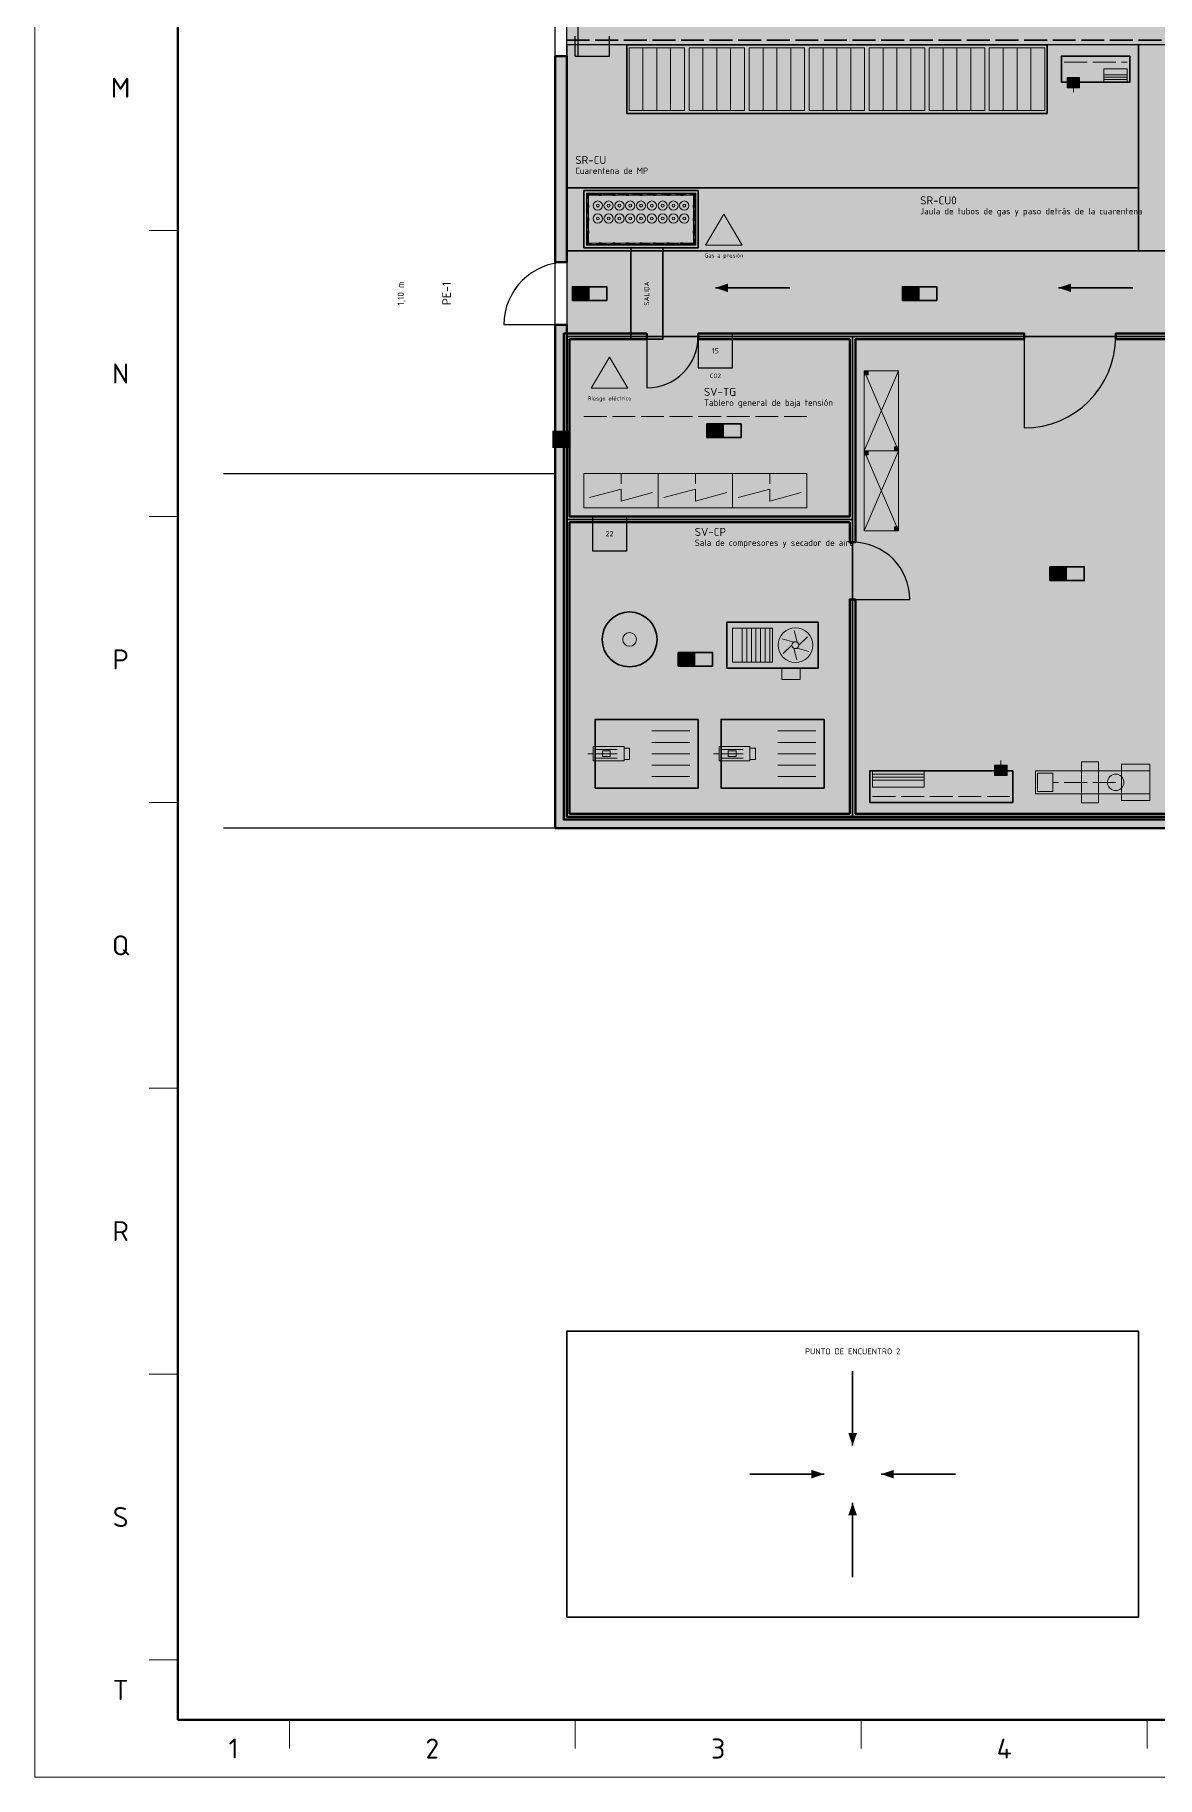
# Model space of a CAD drawing. Header units: millimetres. Extents: x 0 to 1189, y 0 to 841.
# Drawn here: x 0 to 196.2, y 0 to 304.8 of the extents above; entities that cross this region are included whole.
import ezdxf
from ezdxf.enums import TextEntityAlignment as Align

# ---------------------------------------------------------------- set-up
doc = ezdxf.new("R2010")
doc.units = ezdxf.units.MM
doc.linetypes.add('IRAM-E-TRAZOS', pattern=[5, 4, -1])
for name, color, linetype, lineweight in [('06-TEXTO', 7, 'CONTINUOUS', 25), ('07-RECUADRO', 7, 'CONTINUOUS', 70), ('08-FINA', 5, 'CONTINUOUS', 18), ('A-ABERTURA', 7, 'CONTINUOUS', 25), ('A-COLUMNA', 7, 'CONTINUOUS', 50), ('A-EQUIPO-FINO', 8, 'CONTINUOUS', 13), ('A-EQUIPO-OCULTO', 8, 'IRAM-E-TRAZOS', 13), ('A-EQUIPO-RELLENO', 9, 'CONTINUOUS', 13), ('A-EXTERIOR', 8, 'CONTINUOUS', 25), ('A-MURO', 7, 'CONTINUOUS', 50), ('A-RELLENO', 9, 'CONTINUOUS', 13), ('A-SECTOR', 1, 'CONTINUOUS', 25), ('A-SECTOR-TXT', 1, 'CONTINUOUS', 25), ('A-TABIQUE', 7, 'CONTINUOUS', 50), ('A-TEXTO', 7, 'CONTINUOUS', 18), ('S-ESCAPE', 3, 'CONTINUOUS', 35), ('S-INCENDIO', 1, 'CONTINUOUS', 25), ('S-SENAL', 7, 'CONTINUOUS', 18)]:
    doc.layers.add(name, color=color, linetype=linetype, lineweight=lineweight)
for name, color, linetype, lineweight, true_color in [('A-EQUIPO', 30, 'CONTINUOUS', 35, 0xe67800), ('A-MOBILIARIO', 8, 'CONTINUOUS', 18, 0x50505a), ('A-PASILLO', 2, 'IRAM-E-TRAZOS', 35, 0xd7a500), ('A-SENDA', 2, 'CONTINUOUS', 25, 0xd7a500)]:
    doc.layers.add(name, color=color, linetype=linetype, lineweight=lineweight, true_color=true_color)
doc.styles.add('ISO3098', font='isocpeur.ttf')

msp = doc.modelspace()

# ---------------------------------------------------------------- hatches: boundary and pattern name
at = {"layer": 'A-ABERTURA', "true_color": 0x3c3c3c}
h = msp.add_hatch(color=7, dxfattribs=at)
h.dxf.hatch_style = 1
h.paths.add_polyline_path([(95, 301), (95, 298.5), (91, 298.5), (91, 301)])
at = {"layer": 'A-COLUMNA', "true_color": 0x000000}
h = msp.add_hatch(color=7, dxfattribs=at)
h.dxf.hatch_style = 1
h.paths.add_polyline_path([(90.5, 232.5), (93.5, 232.5), (93.5, 235.5), (90.5, 235.5)])
h = msp.add_hatch(color=7, dxfattribs=at)
h.dxf.hatch_style = 1
h.paths.add_polyline_path([(91, 166), (95, 166), (95, 170), (91, 170)])
h = msp.add_hatch(color=7, dxfattribs=at)
h.dxf.hatch_style = 1
h.paths.add_polyline_path([(167, 166), (171, 166), (171, 170), (167, 170)])
at = {"layer": 'A-EQUIPO-RELLENO', "true_color": 0xeedec0}
h = msp.add_hatch(color=7, dxfattribs=at)
h.dxf.hatch_style = 1
h.paths.add_polyline_path([(113.6, 302.5), (103.9, 302.5), (103.9, 291.5), (113.6, 291.5)])
h = msp.add_hatch(color=7, dxfattribs=at)
h.dxf.hatch_style = 1
h.paths.add_polyline_path([(124.1, 302.5), (114.4, 302.5), (114.4, 291.5), (124.1, 291.5)])
h = msp.add_hatch(color=7, dxfattribs=at)
h.dxf.hatch_style = 1
h.paths.add_polyline_path([(134.6, 302.5), (124.9, 302.5), (124.9, 291.5), (134.6, 291.5)])
h = msp.add_hatch(color=7, dxfattribs=at)
h.dxf.hatch_style = 1
h.paths.add_polyline_path([(145.1, 302.5), (135.4, 302.5), (135.4, 291.5), (145.1, 291.5)])
h = msp.add_hatch(color=7, dxfattribs=at)
h.dxf.hatch_style = 1
h.paths.add_polyline_path([(155.6, 302.5), (145.9, 302.5), (145.9, 291.5), (155.6, 291.5)])
h = msp.add_hatch(color=7, dxfattribs=at)
h.dxf.hatch_style = 1
h.paths.add_polyline_path([(166.1, 302.5), (156.4, 302.5), (156.4, 291.5), (166.1, 291.5)])
h = msp.add_hatch(color=7, dxfattribs=at)
h.dxf.hatch_style = 1
h.paths.add_polyline_path([(176.6, 302.5), (166.9, 302.5), (166.9, 291.5), (176.6, 291.5)])
h = msp.add_hatch(color=7, dxfattribs=at)
h.dxf.hatch_style = 1
h.paths.add_polyline_path([(179.5, 296.5), (191.5, 296.5), (191.5, 301), (179.5, 301)])
at = {"layer": 'A-EQUIPO-RELLENO', "true_color": 0xcdd0d4}
h = msp.add_hatch(color=7, dxfattribs=at)
h.dxf.hatch_style = 1
h.paths.add_polyline_path([(180.5, 295.5), (182.7, 295.5), (182.7, 297.3), (180.5, 297.3)])
at = {"layer": 'A-EQUIPO-RELLENO', "true_color": 0xf5f5f5}
h = msp.add_hatch(color=7, dxfattribs=at)
h.dxf.hatch_style = 1
h.paths.add_polyline_path([(116, 277.5), (96, 277.5), (96, 267.5), (116, 267.5)])
at = {"layer": 'A-EQUIPO-RELLENO', "true_color": 0x969ba0}
h = msp.add_hatch(color=7, dxfattribs=at)
h.dxf.hatch_style = 1
h.paths.add_polyline_path([(96.86, 277.06), (96.44, 277.06), (96.44, 276.64), (96.86, 276.64)])
h = msp.add_hatch(color=7, dxfattribs=at)
h.dxf.hatch_style = 1
h.paths.add_polyline_path([(96.86, 277.06), (96.44, 277.06), (96.44, 276.64), (96.86, 276.64)])
h = msp.add_hatch(color=7, dxfattribs=at)
h.dxf.hatch_style = 1
h.paths.add_polyline_path([(96.86, 274.96), (96.44, 274.96), (96.44, 274.54), (96.86, 274.54)])
h = msp.add_hatch(color=7, dxfattribs=at)
h.dxf.hatch_style = 1
h.paths.add_polyline_path([(99.09, 277.06), (98.67, 277.06), (98.67, 276.64), (99.09, 276.64)])
h = msp.add_hatch(color=7, dxfattribs=at)
h.dxf.hatch_style = 1
h.paths.add_polyline_path([(101.46, 277.06), (101.04, 277.06), (101.04, 276.64), (101.46, 276.64)])
h = msp.add_hatch(color=7, dxfattribs=at)
h.dxf.hatch_style = 1
h.paths.add_polyline_path([(103.83, 277.06), (103.42, 277.06), (103.42, 276.64), (103.83, 276.64)])
h = msp.add_hatch(color=7, dxfattribs=at)
h.dxf.hatch_style = 1
h.paths.add_polyline_path([(106.21, 277.06), (105.79, 277.06), (105.79, 276.64), (106.21, 276.64)])
h = msp.add_hatch(color=7, dxfattribs=at)
h.dxf.hatch_style = 1
h.paths.add_polyline_path([(108.58, 277.06), (108.16, 277.06), (108.16, 276.64), (108.58, 276.64)])
h = msp.add_hatch(color=7, dxfattribs=at)
h.dxf.hatch_style = 1
h.paths.add_polyline_path([(110.96, 277.06), (110.54, 277.06), (110.54, 276.64), (110.96, 276.64)])
h = msp.add_hatch(color=7, dxfattribs=at)
h.dxf.hatch_style = 1
h.paths.add_polyline_path([(113.34, 277.06), (112.91, 277.06), (112.91, 276.64), (113.34, 276.64)])
h = msp.add_hatch(color=7, dxfattribs=at)
h.dxf.hatch_style = 1
h.paths.add_polyline_path([(115.56, 277.06), (115.14, 277.06), (115.14, 276.64), (115.56, 276.64)])
h = msp.add_hatch(color=7, dxfattribs=at)
h.dxf.hatch_style = 1
h.paths.add_polyline_path([(115.56, 277.06), (115.14, 277.06), (115.14, 276.64), (115.56, 276.64)])
h = msp.add_hatch(color=7, dxfattribs=at)
h.dxf.hatch_style = 1
h.paths.add_polyline_path([(115.56, 274.96), (115.14, 274.96), (115.14, 274.54), (115.56, 274.54)])
h = msp.add_hatch(color=7, dxfattribs=at)
h.dxf.hatch_style = 1
h.paths.add_polyline_path([(96.86, 272.71), (96.44, 272.71), (96.44, 272.29), (96.86, 272.29)])
h = msp.add_hatch(color=7, dxfattribs=at)
h.dxf.hatch_style = 1
h.paths.add_polyline_path([(115.56, 272.71), (115.14, 272.71), (115.14, 272.29), (115.56, 272.29)])
h = msp.add_hatch(color=7, dxfattribs=at)
h.dxf.hatch_style = 1
h.paths.add_polyline_path([(96.86, 270.46), (96.44, 270.46), (96.44, 270.04), (96.86, 270.04)])
h = msp.add_hatch(color=7, dxfattribs=at)
h.dxf.hatch_style = 1
h.paths.add_polyline_path([(96.86, 268.36), (96.44, 268.36), (96.44, 267.94), (96.86, 267.94)])
h = msp.add_hatch(color=7, dxfattribs=at)
h.dxf.hatch_style = 1
h.paths.add_polyline_path([(96.86, 268.36), (96.44, 268.36), (96.44, 267.94), (96.86, 267.94)])
h = msp.add_hatch(color=7, dxfattribs=at)
h.dxf.hatch_style = 1
h.paths.add_polyline_path([(99.09, 268.36), (98.67, 268.36), (98.67, 267.94), (99.09, 267.94)])
h = msp.add_hatch(color=7, dxfattribs=at)
h.dxf.hatch_style = 1
h.paths.add_polyline_path([(101.46, 268.36), (101.04, 268.36), (101.04, 267.94), (101.46, 267.94)])
h = msp.add_hatch(color=7, dxfattribs=at)
h.dxf.hatch_style = 1
h.paths.add_polyline_path([(103.83, 268.36), (103.42, 268.36), (103.42, 267.94), (103.83, 267.94)])
h = msp.add_hatch(color=7, dxfattribs=at)
h.dxf.hatch_style = 1
h.paths.add_polyline_path([(106.21, 268.36), (105.79, 268.36), (105.79, 267.94), (106.21, 267.94)])
h = msp.add_hatch(color=7, dxfattribs=at)
h.dxf.hatch_style = 1
h.paths.add_polyline_path([(108.58, 268.36), (108.16, 268.36), (108.16, 267.94), (108.58, 267.94)])
h = msp.add_hatch(color=7, dxfattribs=at)
h.dxf.hatch_style = 1
h.paths.add_polyline_path([(110.96, 268.36), (110.54, 268.36), (110.54, 267.94), (110.96, 267.94)])
h = msp.add_hatch(color=7, dxfattribs=at)
h.dxf.hatch_style = 1
h.paths.add_polyline_path([(113.34, 268.36), (112.91, 268.36), (112.91, 267.94), (113.34, 267.94)])
h = msp.add_hatch(color=7, dxfattribs=at)
h.dxf.hatch_style = 1
h.paths.add_polyline_path([(115.56, 270.46), (115.14, 270.46), (115.14, 270.04), (115.56, 270.04)])
h = msp.add_hatch(color=7, dxfattribs=at)
h.dxf.hatch_style = 1
h.paths.add_polyline_path([(115.56, 268.36), (115.14, 268.36), (115.14, 267.94), (115.56, 267.94)])
h = msp.add_hatch(color=7, dxfattribs=at)
h.dxf.hatch_style = 1
h.paths.add_polyline_path([(115.56, 268.36), (115.14, 268.36), (115.14, 267.94), (115.56, 267.94)])
at = {"layer": 'A-EQUIPO-RELLENO', "true_color": 0xeeeeee}
h = msp.add_hatch(color=7, dxfattribs=at)
h.dxf.hatch_style = 1
h.paths.add_polyline_path([(151, 232), (151, 246), (145, 246), (145, 232)])
at = {"layer": 'A-EQUIPO-RELLENO', "true_color": 0x969ba0}
h = msp.add_hatch(color=7, dxfattribs=at)
h.dxf.hatch_style = 1
h.paths.add_polyline_path([(145.7, 245.3), (145.7, 245.9), (145.1, 245.9), (145.1, 245.3)])
at = {"layer": 'A-EQUIPO-RELLENO', "true_color": 0xeeeeee}
h = msp.add_hatch(color=7, dxfattribs=at)
h.dxf.hatch_style = 1
h.paths.add_polyline_path([(151, 218), (151, 232), (145, 232), (145, 218)])
at = {"layer": 'A-EQUIPO-RELLENO', "true_color": 0x969ba0}
h = msp.add_hatch(color=7, dxfattribs=at)
h.dxf.hatch_style = 1
h.paths.add_polyline_path([(145.7, 231.3), (145.7, 231.9), (145.1, 231.9), (145.1, 231.3)])
h = msp.add_hatch(color=7, dxfattribs=at)
h.dxf.hatch_style = 1
h.paths.add_polyline_path([(150.9, 232.1), (150.9, 232.7), (150.3, 232.7), (150.3, 232.1)])
at = {"layer": 'A-EQUIPO-RELLENO', "true_color": 0xcdd0d4}
h = msp.add_hatch(color=7, dxfattribs=at)
h.dxf.hatch_style = 1
h.paths.add_polyline_path([(109, 228), (96, 228), (96, 222), (109, 222)])
h = msp.add_hatch(color=7, dxfattribs=at)
h.dxf.hatch_style = 1
h.paths.add_polyline_path([(122, 228), (109, 228), (109, 222), (122, 222)])
h = msp.add_hatch(color=7, dxfattribs=at)
h.dxf.hatch_style = 1
h.paths.add_polyline_path([(135, 228), (122, 228), (122, 222), (135, 222)])
at = {"layer": 'A-EQUIPO-RELLENO', "true_color": 0x969ba0}
h = msp.add_hatch(color=7, dxfattribs=at)
h.dxf.hatch_style = 1
h.paths.add_polyline_path([(150.9, 218.1), (150.9, 218.7), (150.3, 218.7), (150.3, 218.1)])
at = {"layer": 'A-EQUIPO-RELLENO', "true_color": 0xe1e6ec}
h = msp.add_hatch(color=7, dxfattribs=at)
h.dxf.hatch_style = 1
h.paths.add_polyline_path([(99.2, 199), (99.36, 197.76), (99.84, 196.6), (100.61, 195.61), (101.6, 194.84), (102.76, 194.36), (104, 194.2), (105.24, 194.36), (106.4, 194.84), (107.39, 195.61), (108.16, 196.6), (108.64, 197.76), (108.8, 199), (108.64, 200.24), (108.16, 201.4), (107.39, 202.39), (106.4, 203.16), (105.24, 203.64), (104, 203.8), (102.76, 203.64), (101.6, 203.16), (100.61, 202.39), (99.84, 201.4), (99.36, 200.24)])
at = {"layer": 'A-EQUIPO-RELLENO', "true_color": 0xeeeeee}
h = msp.add_hatch(color=7, dxfattribs=at)
h.dxf.hatch_style = 1
h.paths.add_polyline_path([(137, 202), (121, 202), (121, 194), (137, 194)])
at = {"layer": 'A-EQUIPO-RELLENO', "true_color": 0xd7e1d7}
h = msp.add_hatch(color=7, dxfattribs=at)
h.dxf.hatch_style = 1
h.paths.add_polyline_path([(116, 185), (98, 185), (98, 173), (116, 173)])
h = msp.add_hatch(color=7, dxfattribs=at)
h.dxf.hatch_style = 1
h.paths.add_polyline_path([(138, 185), (120, 185), (120, 173), (138, 173)])
at = {"layer": 'A-EQUIPO-RELLENO', "true_color": 0xcdd0d4}
h = msp.add_hatch(color=7, dxfattribs=at)
h.dxf.hatch_style = 1
h.paths.add_polyline_path([(103.04, 180.25), (97.64, 180.25), (97.64, 177.75), (103.04, 177.75)])
h = msp.add_hatch(color=7, dxfattribs=at)
h.dxf.hatch_style = 1
h.paths.add_polyline_path([(125.04, 180.25), (119.64, 180.25), (119.64, 177.75), (125.04, 177.75)])
h = msp.add_hatch(color=7, dxfattribs=at)
h.dxf.hatch_style = 1
h.paths.add_polyline_path([(170, 177), (167.8, 177), (167.8, 175.2), (170, 175.2)])
h = msp.add_hatch(color=7, dxfattribs=at)
h.dxf.hatch_style = 1
h.paths.add_polyline_path([(195, 177.2), (190, 177.2), (190, 170.8), (195, 170.8)])
at = {"layer": 'A-EQUIPO-RELLENO', "true_color": 0xeedec0}
h = msp.add_hatch(color=7, dxfattribs=at)
h.dxf.hatch_style = 1
h.paths.add_polyline_path([(171, 176), (146, 176), (146, 170.5), (171, 170.5)])
at = {"layer": 'A-EQUIPO-RELLENO', "true_color": 0xeeeeee}
h = msp.add_hatch(color=7, dxfattribs=at)
h.dxf.hatch_style = 1
h.paths.add_polyline_path([(195, 176), (175, 176), (175, 172), (195, 172)])
at = {"layer": 'A-MURO', "true_color": 0x464646}
h = msp.add_hatch(color=7, dxfattribs=at)
h.dxf.hatch_style = 1
h.paths.add_polyline_path([(91, 301), (93, 301), (93, 265), (91, 265)])
h = msp.add_hatch(color=7, dxfattribs=at)
h.dxf.hatch_style = 1
h.paths.add_polyline_path([(91, 166), (91, 254), (93, 254), (93, 168), (324, 168), (324, 166)])
at = {"layer": 'A-RELLENO', "true_color": 0xe2e2e2}
h = msp.add_hatch(color=7, dxfattribs=at)
h.dxf.hatch_style = 1
h.paths.add_polyline_path([(93, 303), (853, 303), (853, 353), (93, 353)])
at = {"layer": 'A-RELLENO', "true_color": 0xcde1f5}
h = msp.add_hatch(color=7, dxfattribs=at)
h.dxf.hatch_style = 1
h.paths.add_polyline_path([(93, 278), (193, 278), (193, 303), (93, 303)])
at = {"layer": 'A-RELLENO', "true_color": 0xfff4b4}
h = msp.add_hatch(color=7, dxfattribs=at)
h.dxf.hatch_style = 1
h.paths.add_polyline_path([(193, 267), (208, 267), (208, 303), (193, 303)])
at = {"layer": 'A-RELLENO', "true_color": 0xcde1f5}
h = msp.add_hatch(color=7, dxfattribs=at)
h.dxf.hatch_style = 1
h.paths.add_polyline_path([(93, 267), (193, 267), (193, 278), (93, 278)])
at = {"layer": 'A-RELLENO', "true_color": 0xfff4b4}
h = msp.add_hatch(color=7, dxfattribs=at)
h.dxf.hatch_style = 1
h.paths.add_polyline_path([(93, 252), (340, 252), (340, 267), (93, 267)])
at = {"layer": 'A-RELLENO', "true_color": 0xe4e4e4}
h = msp.add_hatch(color=7, dxfattribs=at)
h.dxf.hatch_style = 1
h.paths.add_polyline_path([(93, 220), (143, 220), (143, 252), (93, 252)])
h = msp.add_hatch(color=7, dxfattribs=at)
h.dxf.hatch_style = 1
h.paths.add_polyline_path([(143, 168), (219, 168), (219, 252), (143, 252)])
h = msp.add_hatch(color=7, dxfattribs=at)
h.dxf.hatch_style = 1
h.paths.add_polyline_path([(93, 168), (143, 168), (143, 220), (93, 220)])
at = {"layer": 'A-TABIQUE', "true_color": 0x6e6e6e}
h = msp.add_hatch(color=7, dxfattribs=at)
h.dxf.hatch_style = 1
h.paths.add_polyline_path([(219.5, 252.5), (229, 252.5), (229, 251.5), (219.5, 251.5), (219.5, 168.5), (258.5, 168.5), (258.5, 251.5), (239, 251.5), (239, 252.5), (258.5, 252.5), (259.5, 252.5), (273, 252.5), (273, 251.5), (259.5, 251.5), (259.5, 168.5), (306.5, 168.5), (306.5, 251.5), (282, 251.5), (282, 252.5), (306.5, 252.5), (307.5, 252.5), (309, 252.5), (309, 251.5), (307.5, 251.5), (307.5, 168.5), (339.5, 168.5), (339.5, 204.5), (339.5, 251.5), (318, 251.5), (318, 252.5), (340.5, 252.5), (340.5, 204.5), (377.5, 204.5), (377.5, 189), (376.5, 189), (376.5, 203.5), (340.5, 203.5), (340.5, 168.5), (376.5, 168.5), (376.5, 180), (377.5, 180), (377.5, 167.5), (340.5, 167.5), (339.5, 167.5), (307.5, 167.5), (306.5, 167.5), (259.5, 167.5), (258.5, 167.5), (219.5, 167.5), (218.5, 167.5), (143.5, 167.5), (142.5, 167.5), (92.5, 167.5), (92.5, 219.5), (92.5, 220.5), (92.5, 252.5), (107, 252.5), (107, 251.5), (93.5, 251.5), (93.5, 220.5), (142.5, 220.5), (142.5, 251.5), (116, 251.5), (116, 252.5), (142.5, 252.5), (143.5, 252.5), (173, 252.5), (173, 251.5), (143.5, 251.5), (143.5, 220.5), (143.5, 219.5), (143.5, 216), (142.5, 216), (142.5, 219.5), (93.5, 219.5), (93.5, 168.5), (142.5, 168.5), (142.5, 206), (143.5, 206), (143.5, 168.5), (218.5, 168.5), (218.5, 251.5), (189, 251.5), (189, 252.5), (218.5, 252.5)])
at = {"layer": 'S-ESCAPE', "true_color": 0x008c46}
h = msp.add_hatch(color=7, dxfattribs=at)
h.dxf.hatch_style = 1
h.paths.add_polyline_path([(104.2, 251.5), (109.8, 251.5), (109.8, 267.5), (104.2, 267.5)])
h = msp.add_hatch(color=7, dxfattribs=at)
h.dxf.hatch_style = 1
h.paths.add_polyline_path([(94, 258.3), (97, 258.3), (97, 260.7), (94, 260.7)])
h = msp.add_hatch(color=7, dxfattribs=at)
h.dxf.hatch_style = 1
h.paths.add_polyline_path([(119, 260.5), (121.2, 259.75), (121.2, 261.25)])
h = msp.add_hatch(color=7, dxfattribs=at)
h.dxf.hatch_style = 1
h.paths.add_polyline_path([(151.7, 258.3), (154.7, 258.3), (154.7, 260.7), (151.7, 260.7)])
h = msp.add_hatch(color=7, dxfattribs=at)
h.dxf.hatch_style = 1
h.paths.add_polyline_path([(179, 260.5), (181.2, 259.75), (181.2, 261.25)])
h = msp.add_hatch(color=7, dxfattribs=at)
h.dxf.hatch_style = 1
h.paths.add_polyline_path([(117.5, 234.3), (120.5, 234.3), (120.5, 236.7), (117.5, 236.7)])
h = msp.add_hatch(color=7, dxfattribs=at)
h.dxf.hatch_style = 1
h.paths.add_polyline_path([(177.5, 209.3), (180.5, 209.3), (180.5, 211.7), (177.5, 211.7)])
h = msp.add_hatch(color=7, dxfattribs=at)
h.dxf.hatch_style = 1
h.paths.add_polyline_path([(112.5, 194.3), (115.5, 194.3), (115.5, 196.7), (112.5, 196.7)])
h = msp.add_hatch(color=7, dxfattribs=at)
h.dxf.hatch_style = 1
h.paths.add_polyline_path([(143, 58), (143.75, 60.2), (142.25, 60.2)])
h = msp.add_hatch(color=7, dxfattribs=at)
h.dxf.hatch_style = 1
h.paths.add_polyline_path([(138, 53), (135.8, 53.75), (135.8, 52.25)])
h = msp.add_hatch(color=7, dxfattribs=at)
h.dxf.hatch_style = 1
h.paths.add_polyline_path([(148, 53), (150.2, 52.25), (150.2, 53.75)])
h = msp.add_hatch(color=7, dxfattribs=at)
h.dxf.hatch_style = 1
h.paths.add_polyline_path([(143, 48), (142.25, 45.8), (143.75, 45.8)])
at = {"layer": 'S-INCENDIO', "true_color": 0xc81414}
h = msp.add_hatch(color=7, dxfattribs=at)
h.dxf.hatch_style = 1
h.paths.add_polyline_path([(116, 246.5), (122, 246.5), (122, 252.5), (116, 252.5)])
h = msp.add_hatch(color=7, dxfattribs=at)
h.dxf.hatch_style = 1
h.paths.add_polyline_path([(97.5, 214.5), (103.5, 214.5), (103.5, 220.5), (97.5, 220.5)])
at = {"layer": 'S-SENAL', "true_color": 0xfac800}
h = msp.add_hatch(color=7, dxfattribs=at)
h.dxf.hatch_style = 1
h.paths.add_polyline_path([(117.3, 267.94), (123.7, 267.94), (120.5, 273.38)])
h = msp.add_hatch(color=7, dxfattribs=at)
h.dxf.hatch_style = 1
h.paths.add_polyline_path([(97.3, 242.94), (103.7, 242.94), (100.5, 248.38)])

# ---------------------------------------------------------------- linework, layer by layer
at = {"layer": '07-RECUADRO'}
msp.add_lwpolyline([(25, 10), (1179, 10), (1179, 831), (25, 831)], close=True, dxfattribs=at)
at = {"layer": '08-FINA'}
for p, q in [((25, 270.5), (20, 270.5)), ((25, 220.5), (20, 220.5)), ((25, 170.5), (20, 170.5)), ((25, 120.5), (20, 120.5)), ((25, 70.5), (20, 70.5)), ((25, 20.5), (20, 20.5)), ((44.5, 10), (44.5, 5)), ((94.5, 10), (94.5, 5)), ((144.5, 10), (144.5, 5)), ((194.5, 10), (194.5, 5))]:
    msp.add_line(p, q, dxfattribs=at)
msp.add_lwpolyline([(0, 0), (1189, 0), (1189, 841), (0, 841)], close=True, dxfattribs=at)
at = {"layer": 'A-ABERTURA'}
for p, q in [((93, 301), (93, 351)), ((95, 301), (95, 351)), ((94.5, 301), (94.5, 304.5)), ((100.5, 301), (100.5, 304.5)), ((94.5, 301), (100.5, 301)), ((93, 254), (82, 254)), ((107, 252), (107, 243)), ((173, 252), (173, 236)), ((143, 206), (153, 206))]:
    msp.add_line(p, q, dxfattribs=at)
for centre, radius, start, end in [((93, 254), 11, 90, 180), ((107, 252), 9, 270, 360), ((173, 252), 16, 270, 360), ((143, 206), 10, 0, 90)]:
    msp.add_arc(centre, radius, start, end, dxfattribs=at)
at = {"layer": 'A-EQUIPO'}
for points in [[(177, 303), (103.5, 303), (103.5, 291), (177, 291)], [(179.5, 296.5), (191.5, 296.5), (191.5, 301), (179.5, 301)], [(116, 277.5), (96, 277.5), (96, 267.5), (116, 267.5)], [(115.5, 277), (96.5, 277), (96.5, 268), (115.5, 268)], [(137, 202), (121, 202), (121, 194), (137, 194)], [(116, 185), (98, 185), (98, 173), (116, 173)], [(138, 185), (120, 185), (120, 173), (138, 173)], [(171, 176), (146, 176), (146, 170.5), (171, 170.5)]]:
    msp.add_lwpolyline(points, close=True, dxfattribs=at)
msp.add_circle((104, 199), 4.8, dxfattribs=at)
at = {"layer": 'A-EQUIPO-FINO'}
for p, q in [((106.32, 302.5), (106.32, 291.5)), ((108.75, 302.5), (108.75, 291.5)), ((111.18, 302.5), (111.18, 291.5)), ((116.83, 302.5), (116.83, 291.5)), ((119.25, 302.5), (119.25, 291.5)), ((121.67, 302.5), (121.67, 291.5)), ((127.33, 302.5), (127.33, 291.5)), ((129.75, 302.5), (129.75, 291.5)), ((132.18, 302.5), (132.18, 291.5)), ((137.82, 302.5), (137.82, 291.5)), ((140.25, 302.5), (140.25, 291.5)), ((142.68, 302.5), (142.68, 291.5)), ((148.32, 302.5), (148.32, 291.5)), ((150.75, 302.5), (150.75, 291.5)), ((153.18, 302.5), (153.18, 291.5)), ((158.82, 302.5), (158.82, 291.5)), ((161.25, 302.5), (161.25, 291.5)), ((163.68, 302.5), (163.68, 291.5)), ((169.32, 302.5), (169.32, 291.5)), ((171.75, 302.5), (171.75, 291.5)), ((174.18, 302.5), (174.18, 291.5)), ((186.94, 297.77), (191, 297.77)), ((186.94, 297.35), (191, 297.35)), ((186.94, 296.92), (191, 296.92)), ((181.6, 295.5), (181.6, 294.7)), ((151, 232), (145, 246)), ((145, 232), (151, 246)), ((151, 218), (145, 232)), ((145, 218), (151, 232)), ((102.5, 228), (102.5, 226.2)), ((115.5, 228), (115.5, 226.2)), ((128.5, 228), (128.5, 226.2)), ((123.7, 201), (123.7, 195)), ((124.5, 201), (124.5, 195)), ((125.3, 201), (125.3, 195)), ((126.1, 201), (126.1, 195)), ((126.9, 201), (126.9, 195)), ((127.7, 201), (127.7, 195)), ((128.5, 201), (128.5, 195)), ((114.56, 183), (107.9, 183)), ((136.56, 183), (129.9, 183)), ((114.56, 181), (107.9, 181)), ((136.56, 181), (129.9, 181)), ((97.64, 179), (96.67, 179)), ((101.85, 179.75), (98.07, 179.75)), ((101.85, 179), (98.07, 179)), ((101.85, 178.25), (98.07, 178.25)), ((114.56, 179), (107.9, 179)), ((114.56, 177), (107.9, 177)), ((119.64, 179), (118.67, 179)), ((123.85, 179.75), (120.07, 179.75)), ((123.85, 179), (120.07, 179)), ((123.85, 178.25), (120.07, 178.25)), ((136.56, 179), (129.9, 179)), ((136.56, 177), (129.9, 177)), ((168.9, 177), (168.9, 177.8)), ((114.56, 175), (107.9, 175)), ((136.56, 175), (129.9, 175)), ((155.5, 175.46), (146.5, 175.46)), ((155.5, 174.93), (146.5, 174.93)), ((155.5, 174.39), (146.5, 174.39))]:
    msp.add_line(p, q, dxfattribs=at)
for points in [[(113.6, 302.5), (103.9, 302.5), (103.9, 291.5), (113.6, 291.5)], [(124.1, 302.5), (114.4, 302.5), (114.4, 291.5), (124.1, 291.5)], [(134.6, 302.5), (124.9, 302.5), (124.9, 291.5), (134.6, 291.5)], [(145.1, 302.5), (135.4, 302.5), (135.4, 291.5), (145.1, 291.5)], [(155.6, 302.5), (145.9, 302.5), (145.9, 291.5), (155.6, 291.5)], [(166.1, 302.5), (156.4, 302.5), (156.4, 291.5), (166.1, 291.5)], [(176.6, 302.5), (166.9, 302.5), (166.9, 291.5), (176.6, 291.5)], [(186.94, 296.5), (191, 296.5), (191, 298.8), (186.94, 298.8)], [(180.5, 295.5), (182.7, 295.5), (182.7, 297.3), (180.5, 297.3)], [(96.86, 277.06), (96.44, 277.06), (96.44, 276.64), (96.86, 276.64)], [(96.86, 277.06), (96.44, 277.06), (96.44, 276.64), (96.86, 276.64)], [(96.86, 274.96), (96.44, 274.96), (96.44, 274.54), (96.86, 274.54)], [(115.2, 276.7), (96.8, 276.7), (96.8, 268.3), (115.2, 268.3)], [(99.09, 277.06), (98.67, 277.06), (98.67, 276.64), (99.09, 276.64)], [(101.46, 277.06), (101.04, 277.06), (101.04, 276.64), (101.46, 276.64)], [(103.83, 277.06), (103.42, 277.06), (103.42, 276.64), (103.83, 276.64)], [(106.21, 277.06), (105.79, 277.06), (105.79, 276.64), (106.21, 276.64)], [(108.58, 277.06), (108.16, 277.06), (108.16, 276.64), (108.58, 276.64)], [(110.96, 277.06), (110.54, 277.06), (110.54, 276.64), (110.96, 276.64)], [(113.34, 277.06), (112.91, 277.06), (112.91, 276.64), (113.34, 276.64)], [(115.56, 277.06), (115.14, 277.06), (115.14, 276.64), (115.56, 276.64)], [(115.56, 277.06), (115.14, 277.06), (115.14, 276.64), (115.56, 276.64)], [(115.56, 274.96), (115.14, 274.96), (115.14, 274.54), (115.56, 274.54)], [(96.86, 272.71), (96.44, 272.71), (96.44, 272.29), (96.86, 272.29)], [(115.56, 272.71), (115.14, 272.71), (115.14, 272.29), (115.56, 272.29)], [(96.86, 270.46), (96.44, 270.46), (96.44, 270.04), (96.86, 270.04)], [(96.86, 268.36), (96.44, 268.36), (96.44, 267.94), (96.86, 267.94)], [(96.86, 268.36), (96.44, 268.36), (96.44, 267.94), (96.86, 267.94)], [(99.09, 268.36), (98.67, 268.36), (98.67, 267.94), (99.09, 267.94)], [(101.46, 268.36), (101.04, 268.36), (101.04, 267.94), (101.46, 267.94)], [(103.83, 268.36), (103.42, 268.36), (103.42, 267.94), (103.83, 267.94)], [(106.21, 268.36), (105.79, 268.36), (105.79, 267.94), (106.21, 267.94)], [(108.58, 268.36), (108.16, 268.36), (108.16, 267.94), (108.58, 267.94)], [(110.96, 268.36), (110.54, 268.36), (110.54, 267.94), (110.96, 267.94)], [(113.34, 268.36), (112.91, 268.36), (112.91, 267.94), (113.34, 267.94)], [(115.56, 270.46), (115.14, 270.46), (115.14, 270.04), (115.56, 270.04)], [(115.56, 268.36), (115.14, 268.36), (115.14, 267.94), (115.56, 267.94)], [(115.56, 268.36), (115.14, 268.36), (115.14, 267.94), (115.56, 267.94)], [(151, 232), (151, 246), (145, 246), (145, 232)], [(145.7, 245.3), (145.7, 245.9), (145.1, 245.9), (145.1, 245.3)], [(151, 218), (151, 232), (145, 232), (145, 218)], [(145.7, 231.3), (145.7, 231.9), (145.1, 231.9), (145.1, 231.3)], [(150.9, 232.1), (150.9, 232.7), (150.3, 232.7), (150.3, 232.1)], [(150.9, 218.1), (150.9, 218.7), (150.3, 218.7), (150.3, 218.1)], [(129, 201), (122, 201), (122, 195), (129, 195)], [(103.04, 180.25), (97.64, 180.25), (97.64, 177.75), (103.04, 177.75)], [(104.01, 180), (103.04, 180), (103.04, 178), (104.01, 178)], [(125.04, 180.25), (119.64, 180.25), (119.64, 177.75), (125.04, 177.75)], [(126.01, 180), (125.04, 180), (125.04, 178), (126.01, 178)], [(100.61, 179.5), (99.26, 179.5), (99.26, 178.5), (100.61, 178.5)], [(122.61, 179.5), (121.26, 179.5), (121.26, 178.5), (122.61, 178.5)], [(170, 177), (167.8, 177), (167.8, 175.2), (170, 175.2)], [(186, 177.6), (183, 177.6), (183, 170.4), (186, 170.4)], [(155.5, 176), (146.5, 176), (146.5, 173.15), (155.5, 173.15)], [(178, 175.6), (175.3, 175.6), (175.3, 172.4), (178, 172.4)]]:
    msp.add_lwpolyline(points, close=True, dxfattribs=at)
for points in [[(115.5, 276.77), (114.23, 276.92), (112.97, 276.77), (111.7, 276.92), (110.43, 276.77), (109.17, 276.92), (107.9, 276.77), (106.63, 276.92), (105.37, 276.77), (104.1, 276.92), (102.83, 276.77), (101.57, 276.92), (100.3, 276.77), (99.03, 276.92), (97.77, 276.77), (96.5, 276.92)], [(96.72, 277), (96.58, 275.71), (96.72, 274.43), (96.58, 273.14), (96.72, 271.86), (96.58, 270.57), (96.72, 269.29), (96.58, 268)], [(115.27, 268), (115.42, 269.29), (115.27, 270.57), (115.42, 271.86), (115.27, 273.14), (115.42, 274.43), (115.27, 275.71), (115.42, 277)], [(96.5, 268.23), (97.77, 268.07), (99.03, 268.23), (100.3, 268.07), (101.57, 268.23), (102.83, 268.07), (104.1, 268.23), (105.37, 268.07), (106.63, 268.23), (107.9, 268.07), (109.17, 268.23), (110.43, 268.07), (111.7, 268.23), (112.97, 268.07), (114.23, 268.23), (115.5, 268.07)], [(108, 224.7), (102.5, 223.2), (102.5, 225.3), (97, 223.8)], [(121, 224.7), (115.5, 223.2), (115.5, 225.3), (110, 223.8)], [(134, 224.7), (128.5, 223.2), (128.5, 225.3), (123, 223.8)], [(132.7, 198.53), (130.66, 199.09)], [(133.3, 198.53), (132.77, 200.57)], [(133.61, 198), (135.12, 199.48)], [(132.39, 198), (130.88, 196.52)], [(132.7, 197.47), (133.23, 195.43)], [(133.3, 197.47), (135.34, 196.91)]]:
    msp.add_lwpolyline(points, dxfattribs=at)
for centre, radius in [((98.44, 274.88), 0.81), ((98.44, 274.88), 0.252), ((100.33, 274.88), 0.81), ((100.33, 274.88), 0.252), ((102.22, 274.88), 0.81), ((102.22, 274.88), 0.252), ((104.11, 274.88), 0.81), ((104.11, 274.88), 0.252), ((106, 274.88), 0.81), ((106, 274.88), 0.252), ((107.89, 274.88), 0.81), ((107.89, 274.88), 0.252), ((109.78, 274.88), 0.81), ((109.78, 274.88), 0.252), ((111.67, 274.88), 0.81), ((111.67, 274.88), 0.252), ((113.56, 274.88), 0.81), ((113.56, 274.88), 0.252), ((98.44, 272.62), 0.81), ((98.44, 272.62), 0.252), ((100.33, 272.62), 0.81), ((100.33, 272.62), 0.252), ((102.22, 272.62), 0.81), ((102.22, 272.62), 0.252), ((104.11, 272.62), 0.81), ((104.11, 272.62), 0.252), ((106, 272.62), 0.81), ((106, 272.62), 0.252), ((107.89, 272.62), 0.81), ((107.89, 272.62), 0.252), ((109.78, 272.62), 0.81), ((109.78, 272.62), 0.252), ((111.67, 272.62), 0.81), ((111.67, 272.62), 0.252), ((113.56, 272.62), 0.81), ((113.56, 272.62), 0.252), ((104, 199), 1.2), ((133, 198), 3.04), ((133, 198), 0.608)]:
    msp.add_circle(centre, radius, dxfattribs=at)
at = {"layer": 'A-EQUIPO-OCULTO'}
for p, q in [((180, 300), (191, 300)), ((111, 277.5), (101, 277.5)), ((135, 238), (96, 238)), ((189, 174), (178, 174)), ((170.5, 171.5), (146.5, 171.5))]:
    msp.add_line(p, q, dxfattribs=at)
msp.add_lwpolyline([(133.8, 194), (130.6, 194), (130.6, 192), (133.8, 192)], close=True, dxfattribs=at)
at = {"layer": 'A-EXTERIOR'}
for points in [[(33, 228), (91, 228), (91, 428), (33, 428)], [(893, 166), (33, 166)]]:
    msp.add_lwpolyline(points, dxfattribs=at)
at = {"layer": 'A-MOBILIARIO'}
for points in [[(109, 228), (96, 228), (96, 222), (109, 222)], [(122, 228), (109, 228), (109, 222), (122, 222)], [(135, 228), (122, 228), (122, 222), (135, 222)], [(195, 177.2), (190, 177.2), (190, 170.8), (195, 170.8)], [(195, 176), (175, 176), (175, 172), (195, 172)]]:
    msp.add_lwpolyline(points, close=True, dxfattribs=at)
msp.add_circle((189, 174), 1.44, dxfattribs=at)
at = {"layer": 'A-MURO'}
for points in [[(91, 301), (93, 301), (93, 265), (91, 265)], [(91, 166), (91, 254), (93, 254), (93, 168), (324, 168), (324, 166)]]:
    msp.add_lwpolyline(points, close=True, dxfattribs=at)
at = {"layer": 'A-PASILLO'}
msp.add_line((93, 303.8), (853, 303.8), dxfattribs=at)
at = {"layer": 'A-SECTOR'}
for points in [[(93, 278), (193, 278), (193, 303), (93, 303)], [(93, 267), (193, 267), (193, 278), (93, 278)], [(93, 220), (143, 220), (143, 252), (93, 252)], [(143, 168), (219, 168), (219, 252), (143, 252)], [(93, 168), (143, 168), (143, 220), (93, 220)]]:
    msp.add_lwpolyline(points, close=True, dxfattribs=at)
at = {"layer": 'A-SENDA'}
for points in [[(193, 267), (208, 267), (208, 303), (193, 303)], [(93, 252), (340, 252), (340, 267), (93, 267)]]:
    msp.add_lwpolyline(points, close=True, dxfattribs=at)
at = {"layer": 'A-TABIQUE'}
for points in [[(218.5, 167.5), (143.5, 167.5), (142.5, 167.5), (92.5, 167.5), (92.5, 219.5), (92.5, 220.5), (92.5, 252.5), (107, 252.5), (107, 251.5), (93.5, 251.5), (93.5, 220.5), (142.5, 220.5), (142.5, 251.5), (116, 251.5), (116, 252.5), (142.5, 252.5), (143.5, 252.5), (173, 252.5), (173, 251.5), (143.5, 251.5), (143.5, 220.5), (143.5, 219.5), (143.5, 216), (142.5, 216), (142.5, 219.5), (93.5, 219.5), (93.5, 168.5), (142.5, 168.5), (142.5, 206), (143.5, 206), (143.5, 168.5), (218.5, 168.5)], [(218.5, 251.5), (189, 251.5), (189, 252.5), (218.5, 252.5)]]:
    msp.add_lwpolyline(points, dxfattribs=at)
at = {"layer": 'A-TEXTO'}
for points in [[(117.3, 267.94), (123.7, 267.94), (120.5, 273.38)], [(97.3, 242.94), (103.7, 242.94), (100.5, 248.38)]]:
    msp.add_lwpolyline(points, close=True, dxfattribs=at)
at = {"layer": 'S-ESCAPE'}
for p, q in [((132, 260.5), (119, 260.5)), ((192, 260.5), (179, 260.5)), ((143, 58), (143, 71)), ((138, 53), (125, 53)), ((148, 53), (161, 53)), ((143, 48), (143, 35))]:
    msp.add_line(p, q, dxfattribs=at)
for points in [[(104.2, 251.5), (109.8, 251.5), (109.8, 267.5), (104.2, 267.5)], [(94, 258.3), (100, 258.3), (100, 260.7), (94, 260.7)], [(151.7, 258.3), (157.7, 258.3), (157.7, 260.7), (151.7, 260.7)], [(117.5, 234.3), (123.5, 234.3), (123.5, 236.7), (117.5, 236.7)], [(177.5, 209.3), (183.5, 209.3), (183.5, 211.7), (177.5, 211.7)], [(112.5, 194.3), (118.5, 194.3), (118.5, 196.7), (112.5, 196.7)], [(93, 28), (193, 28), (193, 78), (93, 78)]]:
    msp.add_lwpolyline(points, close=True, dxfattribs=at)
at = {"layer": 'S-INCENDIO'}
for points in [[(116, 246.5), (122, 246.5), (122, 252.5), (116, 252.5)], [(97.5, 214.5), (103.5, 214.5), (103.5, 220.5), (97.5, 220.5)]]:
    msp.add_lwpolyline(points, close=True, dxfattribs=at)

# ---------------------------------------------------------------- texts
at = {"layer": '06-TEXTO', "style": 'ISO3098'}
for s, p in [('M', (15, 295.5)), ('N', (15, 245.5)), ('P', (15, 195.5)), ('Q', (15, 145.5)), ('R', (15, 95.5)), ('S', (15, 45.5)), ('T', (15, 15.25)), ('1', (34.75, 5)), ('2', (69.5, 5)), ('3', (119.5, 5)), ('4', (169.5, 5))]:
    msp.add_text(s, height=3.5, dxfattribs=at).set_placement(p, align=Align.MIDDLE_CENTER)
at = {"layer": 'A-SECTOR-TXT', "style": 'ISO3098'}
for s, height, p in [('SR-CU', 1.4, (94.5, 283.56)), ('Cuarentena de MP', 1.12, (94.5, 281.53)), ('Jaula de tubos de gas y paso detrás de la cuarentena', 1.12, (154.81, 274.47)), ('SR-CU0', 1.4, (154.81, 276.5)), ('Tablero general de baja tensión', 1.12, (117, 240.97)), ('SV-TG', 1.4, (117, 243)), ('Sala de compresores y secador de aire', 1.12, (115.39, 216.47)), ('SV-CP', 1.4, (115.39, 218.5))]:
    msp.add_text(s, height=height, dxfattribs=at).set_placement(p, align=Align.TOP_LEFT)
at = {"layer": 'A-TEXTO', "style": 'ISO3098'}
for s, height, p in [('Gas a presión', 0.7, (120.5, 266.5)), ('CO2', 0.77, (119, 245.5)), ('Riesgo eléctrico', 0.7, (100.5, 241.5))]:
    msp.add_text(s, height=height, dxfattribs=at).set_placement(p, align=Align.TOP_CENTER)
for s, height, p in [('PE-1', 1.5, (72, 259.5)), ('SALIDA', 0.847, (107, 259.5))]:
    msp.add_text(s, height=height, rotation=90, dxfattribs=at).set_placement(p, align=Align.MIDDLE_CENTER)
for s, p in [('15', (119, 249.5)), ('22', (100.5, 217.5))]:
    msp.add_text(s, height=0.91, dxfattribs=at).set_placement(p, align=Align.MIDDLE_CENTER)
at = {"layer": 'S-ESCAPE', "style": 'ISO3098'}
msp.add_text('1,10 m', height=1.155, rotation=90, dxfattribs=at).set_placement((64, 259.5), align=Align.MIDDLE_CENTER)
msp.add_text('PUNTO DE ENCUENTRO 2', height=1.05, dxfattribs=at).set_placement((143, 75), align=Align.TOP_CENTER)

doc.saveas('drawing.dxf')
